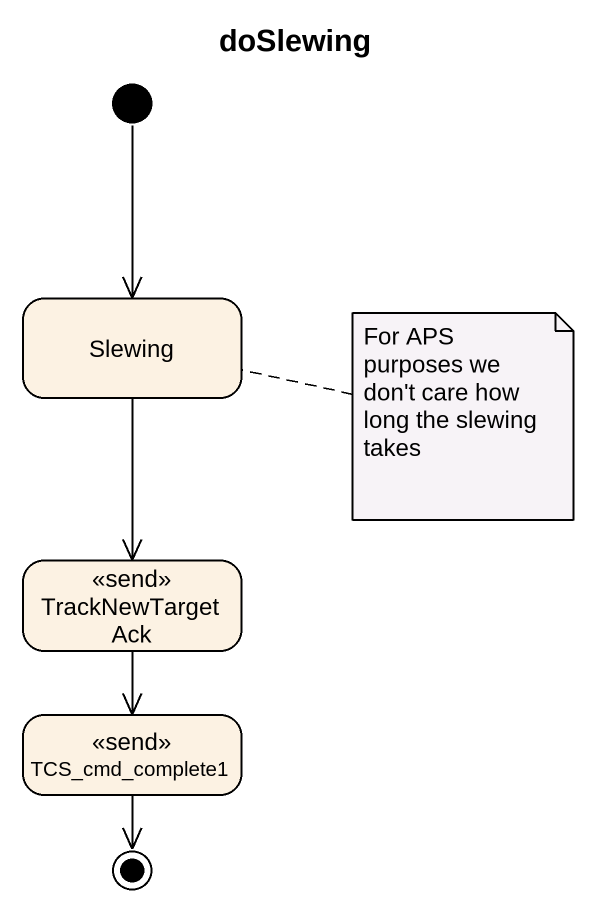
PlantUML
@startuml
title doSlewing
hide empty description
state Slewing
state "TrackNewTarget Ack" as TrackNewTarget_Ack <<send>>
state TCS_cmd_complete1 <<send>>
[*] --> Slewing
Slewing --> TrackNewTarget_Ack
TrackNewTarget_Ack --> TCS_cmd_complete1
TCS_cmd_complete1 --> [*]
note right of Slewing : For APS purposes we don't care how long the slewing takes
@enduml
